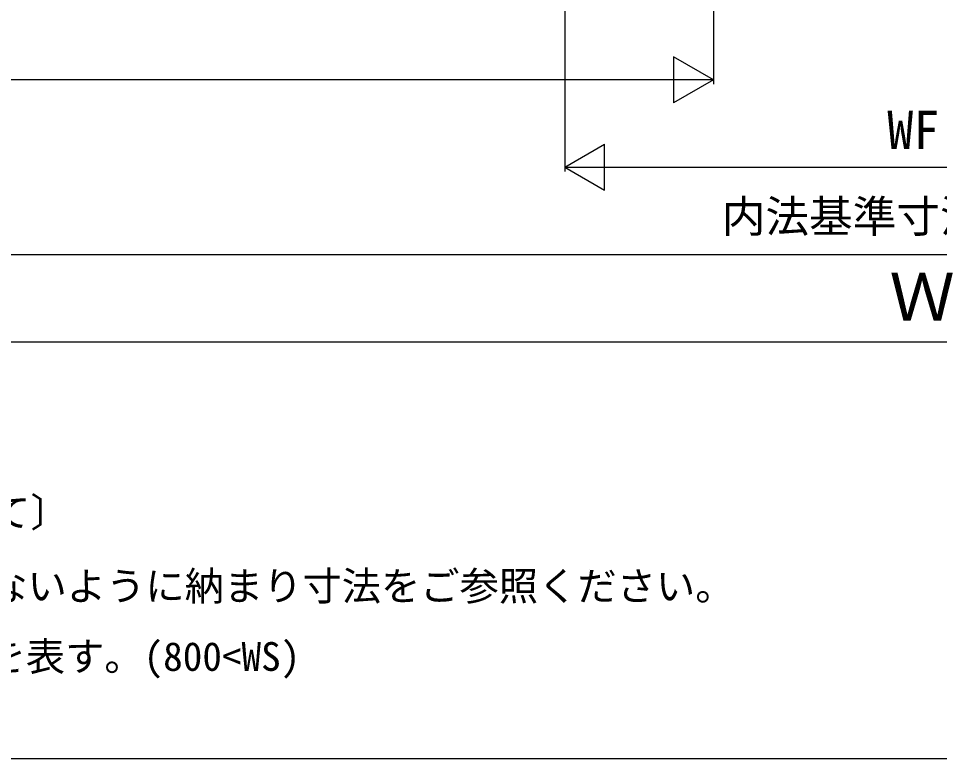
# Model space of a CAD drawing. Units: millimetres, scale not verified. Extents: x -525 to 525, y -783 to 778.
# Drawn here: x -210.2 to 0.8, y -782.7 to -613.1 of the extents above; entities that cross this region are included whole.
import ezdxf
from ezdxf.enums import TextEntityAlignment as Align

# ---------------------------------------------------------------- set-up
doc = ezdxf.new("R2010")
doc.units = ezdxf.units.MM
doc.header["$LTSCALE"] = 4
for name, color, linetype in [('0-1_USER1', 3, 'Continuous'), ('0-7_YKK_D', 6, 'Continuous'), ('0-8_YKK_ZWAK', 7, 'Continuous')]:
    doc.layers.add(name, color=color, linetype=linetype)
doc.styles.add('ＭＳ ゴシック', font='')
doc.styles.get('ＭＳ ゴシック').set_extended_font_data('MS Gothic')

msp = doc.modelspace()

# ---------------------------------------------------------------- linework, layer by layer
at = {"layer": '0-7_YKK_D'}
for p, q in [((-85, -449.168), (-85, -648.167)), ((-51, -449.168), (-51, -628.167)), ((-51, -627.167), (-60.094, -621.917)), ((-60.094, -621.917), (-60.094, -632.417)), ((-61.5, -627.167), (-360.5, -627.167)), ((-51, -627.167), (-69.187, -627.167)), ((-51, -627.167), (-60.094, -632.417)), ((-85, -647.167), (-75.907, -641.917)), ((-75.907, -652.417), (-75.907, -641.917)), ((-85, -647.167), (-75.907, -652.417)), ((-85, -647.167), (-66.814, -647.167)), ((-74.5, -647.167), (74.5, -647.167)), ((-340.5, -667.167), (340.5, -667.167)), ((-360.5, -687.167), (360.5, -687.167))]:
    msp.add_line(p, q, dxfattribs=at)
at = {"layer": '0-8_YKK_ZWAK'}
msp.add_lwpolyline([(-525, -782.7), (525, -782.7), (525, 747.3)], dxfattribs=at)

# ---------------------------------------------------------------- texts
at = {"layer": '0-1_USER1', "style": 'ＭＳ ゴシック'}
for s, p in [('〔横引きロール網戸について〕', (-324.483, -731.551)), ('・内装および額縁が干渉しないように納まり寸法をご参照ください。', (-325.148, -748.443)), ('・<\u3000>寸法は、幅広タイプを表す。(800<WS)', (-325.537, -764.577))]:
    msp.add_text(s, height=6.598, dxfattribs=at).set_placement(p, align=Align.BOTTOM_LEFT)
at = {"layer": '0-7_YKK_D', "style": 'ＭＳ ゴシック'}
for s, height, p in [('WF', 8.798, (-11.148, -645.667)), ('内法基準寸法w', 7.331, (-49.063, -664.304)), ('Ｗ', 11, (-10.653, -685.667))]:
    msp.add_text(s, height=height, dxfattribs=at).set_placement(p, align=Align.BOTTOM_LEFT)

doc.saveas('drawing.dxf')
